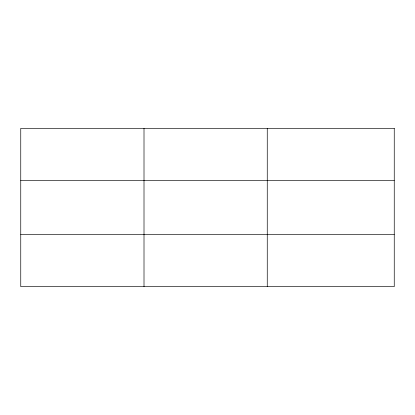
<?xml version="1.0" encoding="UTF-8"?>
<svg xmlns="http://www.w3.org/2000/svg" width="415" height="415" viewBox="0 0 415 415"><rect width="100%" height="100%" fill="white"/><g stroke="black" fill="none" stroke-linecap="round" stroke-linejoin="round"><path stroke-width="0.62" d="M144.005 286.635L144.005 128.365M267.26 286.635L267.26 128.365M20.75 180.592L394.25 180.592M20.75 234.408L394.25 234.408M394.25 128.365L394.25 286.635L20.75 286.635L20.75 128.365L394.25 128.365"/></g></svg>
